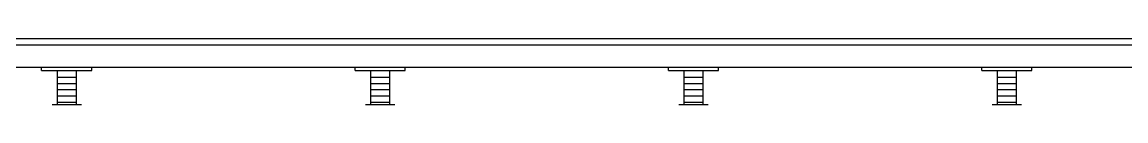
# Model space of a CAD drawing. Header units: millimetres. Extents: x 17311 to 801382, y -242618 to -104888.
# Drawn here: x 153284 to 154165, y -217761 to -217708 of the extents above; entities that cross this region are included whole.
import ezdxf

# ---------------------------------------------------------------- set-up
doc = ezdxf.new("R2010")
doc.units = ezdxf.units.MM
doc.header["$LTSCALE"] = 250
for name, color, linetype in [('A-ELE-4', 4, 'Continuous'), ('A-ELE-8', 8, 'Continuous'), ('GES', 7, 'Continuous')]:
    doc.layers.add(name, color=color, linetype=linetype)

# ---------------------------------------------------------------- blocks, each defined once
blk = doc.blocks.new('*U106')
at = {"layer": 'A-ELE-4'}
blk.add_line((-11, 0), (10141.93, 0), dxfattribs=at)
at = {"layer": 'A-ELE-8'}
for p, q in [((-11, -5), (10141.93, -5)), ((-11, -23), (10141.93, -23))]:
    blk.add_line(p, q, dxfattribs=at)
blk = doc.blocks.new('*U107')
at = {"layer": 'GES', "color": 8}
for p, q in [((47845.02, 2016.98, 0), (47845.02, 2019.48, 0)), ((47845.02, 2019.48, 0), (47884.99, 2019.48, 0)), ((47845.02, 2016.98, 0), (47884.99, 2016.98, 0)), ((47857.43, 2016.98, 0), (47857.43, 2007.2, 0)), ((47872.57, 2016.98, 0), (47872.57, 2007.2, 0)), ((47884.99, 2016.98, 0), (47884.99, 2019.48, 0)), ((48095.02, 2016.98, 0), (48095.02, 2019.48, 0)), ((48095.02, 2019.48, 0), (48134.99, 2019.48, 0)), ((48095.02, 2016.98, 0), (48134.99, 2016.98, 0)), ((48107.43, 2016.98, 0), (48107.43, 2007.2, 0)), ((48122.57, 2016.98, 0), (48122.57, 2007.2, 0)), ((48134.99, 2016.98, 0), (48134.99, 2019.48, 0)), ((48345.02, 2016.98, 0), (48345.02, 2019.48, 0)), ((48345.02, 2019.48, 0), (48384.99, 2019.48, 0)), ((48345.02, 2016.98, 0), (48384.99, 2016.98, 0)), ((48357.43, 2016.98, 0), (48357.43, 2007.2, 0)), ((48372.57, 2016.98, 0), (48372.57, 2007.2, 0)), ((48384.99, 2016.98, 0), (48384.99, 2019.48, 0)), ((48595.02, 2016.98, 0), (48595.02, 2019.48, 0)), ((48595.02, 2019.48, 0), (48634.99, 2019.48, 0)), ((48595.02, 2016.98, 0), (48634.99, 2016.98, 0)), ((48607.43, 2016.98, 0), (48607.43, 2007.2, 0)), ((48622.57, 2016.98, 0), (48622.57, 2007.2, 0)), ((48634.99, 2016.98, 0), (48634.99, 2019.48, 0)), ((47857.43, 2013.62, 0), (47857.43, 1989.71, 0)), ((47857.43, 2011.57, 0), (47872.57, 2011.57, 0)), ((47857.43, 2011.56, 0), (47872.57, 2011.56, 0)), ((47872.57, 2013.62, 0), (47872.57, 1989.71, 0)), ((48107.43, 2013.62, 0), (48107.43, 1989.71, 0)), ((48107.43, 2011.57, 0), (48122.57, 2011.57, 0)), ((48107.43, 2011.56, 0), (48122.57, 2011.56, 0)), ((48122.57, 2013.62, 0), (48122.57, 1989.71, 0)), ((48357.43, 2013.62, 0), (48357.43, 1989.71, 0)), ((48357.43, 2011.57, 0), (48372.57, 2011.57, 0)), ((48357.43, 2011.56, 0), (48372.57, 2011.56, 0)), ((48372.57, 2013.62, 0), (48372.57, 1989.71, 0)), ((48607.43, 2013.62, 0), (48607.43, 1989.71, 0)), ((48607.43, 2011.57, 0), (48622.57, 2011.57, 0)), ((48607.43, 2011.56, 0), (48622.57, 2011.56, 0)), ((48622.57, 2013.62, 0), (48622.57, 1989.71, 0)), ((47857.43, 2006.57, 0), (47872.57, 2006.57, 0)), ((47857.43, 2006.56, 0), (47872.57, 2006.56, 0)), ((47857.43, 2001.57, 0), (47872.57, 2001.57, 0)), ((47857.43, 2001.57, 0), (47872.57, 2001.57, 0)), ((48107.43, 2006.57, 0), (48122.57, 2006.57, 0)), ((48107.43, 2006.56, 0), (48122.57, 2006.56, 0)), ((48107.43, 2001.57, 0), (48122.57, 2001.57, 0)), ((48107.43, 2001.57, 0), (48122.57, 2001.57, 0)), ((48357.43, 2006.57, 0), (48372.57, 2006.57, 0)), ((48357.43, 2006.56, 0), (48372.57, 2006.56, 0)), ((48357.43, 2001.57, 0), (48372.57, 2001.57, 0)), ((48357.43, 2001.57, 0), (48372.57, 2001.57, 0)), ((48607.43, 2006.57, 0), (48622.57, 2006.57, 0)), ((48607.43, 2006.56, 0), (48622.57, 2006.56, 0)), ((48607.43, 2001.57, 0), (48622.57, 2001.57, 0)), ((48607.43, 2001.57, 0), (48622.57, 2001.57, 0)), ((47857.43, 1996.57, 0), (47872.57, 1996.57, 0)), ((47857.43, 1996.57, 0), (47872.57, 1996.57, 0)), ((47857.43, 1991.57, 0), (47872.57, 1991.57, 0)), ((47857.43, 1991.57, 0), (47872.57, 1991.57, 0)), ((48107.43, 1996.57, 0), (48122.57, 1996.57, 0)), ((48107.43, 1996.57, 0), (48122.57, 1996.57, 0)), ((48107.43, 1991.57, 0), (48122.57, 1991.57, 0)), ((48107.43, 1991.57, 0), (48122.57, 1991.57, 0)), ((48357.43, 1996.57, 0), (48372.57, 1996.57, 0)), ((48357.43, 1996.57, 0), (48372.57, 1996.57, 0)), ((48357.43, 1991.57, 0), (48372.57, 1991.57, 0)), ((48357.43, 1991.57, 0), (48372.57, 1991.57, 0)), ((48607.43, 1996.57, 0), (48622.57, 1996.57, 0)), ((48607.43, 1996.57, 0), (48622.57, 1996.57, 0)), ((48607.43, 1991.57, 0), (48622.57, 1991.57, 0)), ((48607.43, 1991.57, 0), (48622.57, 1991.57, 0)), ((47853.41, 1989.71, 0), (47857.57, 1989.71, 0)), ((47857.57, 1989.71, 0), (47872.57, 1989.71, 0)), ((47859.24, 1989.71, 0), (47870.9, 1989.71, 0)), ((47872.57, 1989.71, 0), (47876.74, 1989.71, 0)), ((48103.41, 1989.71, 0), (48107.57, 1989.71, 0)), ((48107.57, 1989.71, 0), (48122.57, 1989.71, 0)), ((48109.24, 1989.71, 0), (48120.9, 1989.71, 0)), ((48122.57, 1989.71, 0), (48126.74, 1989.71, 0)), ((48353.41, 1989.71, 0), (48357.57, 1989.71, 0)), ((48357.57, 1989.71, 0), (48372.57, 1989.71, 0)), ((48359.24, 1989.71, 0), (48370.9, 1989.71, 0)), ((48372.57, 1989.71, 0), (48376.74, 1989.71, 0)), ((48603.41, 1989.71, 0), (48607.57, 1989.71, 0)), ((48607.57, 1989.71, 0), (48622.57, 1989.71, 0)), ((48609.24, 1989.71, 0), (48620.9, 1989.71, 0)), ((48622.57, 1989.71, 0), (48626.74, 1989.71, 0))]:
    blk.add_line(p, q, dxfattribs=at)

msp = doc.modelspace()

# ---------------------------------------------------------------- block references
at = {"layer": 'GES'}
msp.add_blockref('*U106', (144503.32, -217708.41), dxfattribs=at)
at = {"layer": 'GES', "color": 2, "linetype": 'Continuous'}
msp.add_blockref('*U107', (105454.59, -219750.89), dxfattribs=at)

doc.saveas('drawing.dxf')
